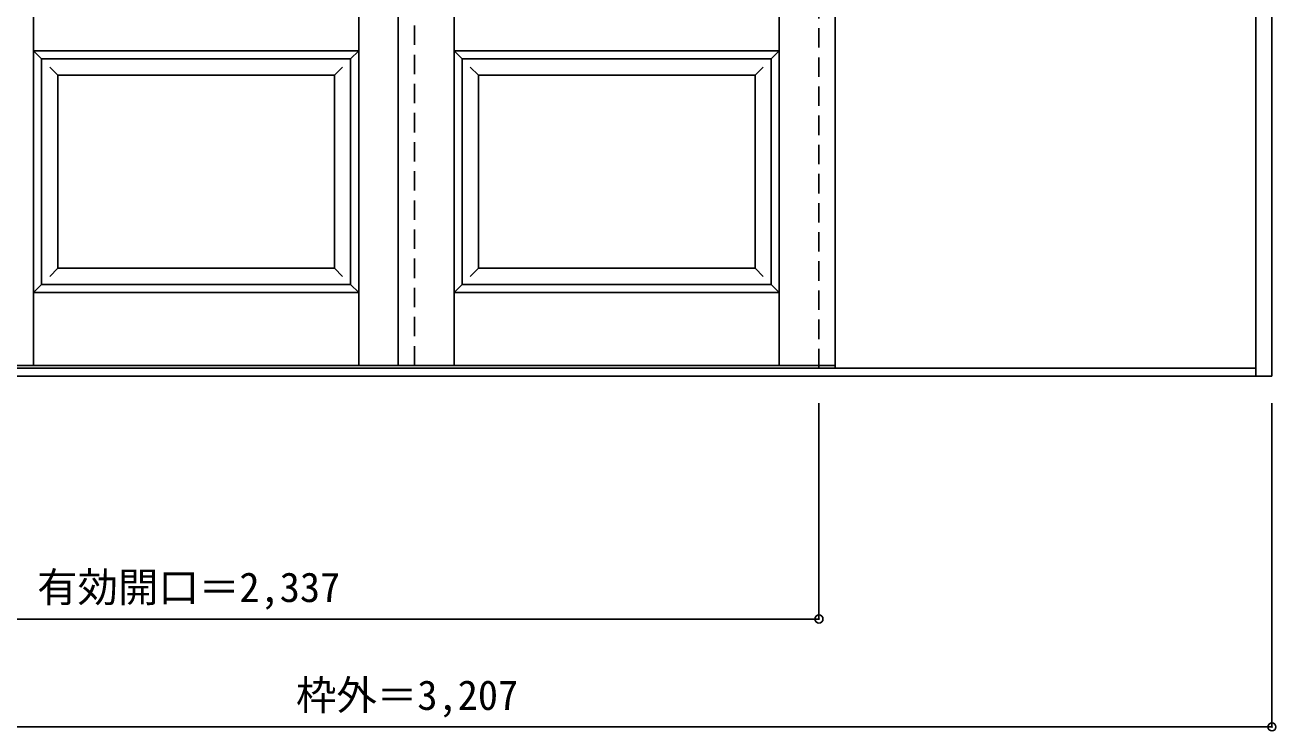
# Model space of a CAD drawing. Units: millimetres, scale not verified. Extents: x -1725 to 2034, y -1840 to 872.
# Drawn here: x -285 to 2034, y -1840 to -531 of the extents above; entities that cross this region are included whole.
import ezdxf
from ezdxf.enums import TextEntityAlignment as Align

# ---------------------------------------------------------------- set-up
doc = ezdxf.new("R2010")
doc.units = ezdxf.units.MM
doc.header["$LTSCALE"] = 30
doc.header["$PDMODE"] = 32
doc.header["$PDSIZE"] = 15
doc.linetypes.add('DASHED1', pattern=[1.8, 1.2, -0.6])
doc.layers.add('0-0', color=4, linetype='DASHED1')
doc.layers.add('0-1_寸法', color=7, linetype='Continuous')
doc.styles.add('ＭＳ ゴシック', font='')
doc.styles.get('ＭＳ ゴシック').set_extended_font_data('MS Gothic')

msp = doc.modelspace()

# ---------------------------------------------------------------- linework, layer by layer
at = {"layer": '0-0', "color": 3, "linetype": 'Continuous'}
for p, q in [((1996.91, -1182.45), (1996.91, 864.55)), ((2026.91, 864.55), (2026.91, -1182.45)), ((406.91, 820.55), (406.91, -1162.45)), ((1216.91, 820.55), (1216.91, -1162.45)), ((318.41, -1012.45), (318.41, -594.45)), ((1098.41, -1012.45), (1098.41, -594.45)), ((-254.59, -1012.45), (318.41, -1012.45)), ((525.41, -1012.45), (1098.41, -1012.45)), ((2026.91, -1182.45), (-1180.09, -1182.45)), ((-1150.09, -1162.45), (1216.91, -1162.45)), ((1996.91, -1167.45), (-1150.09, -1167.45))]:
    msp.add_line(p, q, dxfattribs=at)
at = {"layer": '0-0', "color": 7, "linetype": 'Continuous'}
for p, q in [((-269.59, -1162.45), (-269.59, 820.55)), ((333.41, -1162.45), (333.41, 820.55)), ((510.41, -1162.45), (510.41, 820.55)), ((1113.41, -1162.45), (1113.41, 820.55)), ((-269.59, -579.45), (333.41, -579.45)), ((-269.59, -579.45), (-254.59, -594.45)), ((333.41, -579.45), (318.41, -594.45)), ((510.41, -579.45), (1113.41, -579.45)), ((510.41, -579.45), (525.41, -594.45)), ((1113.41, -579.45), (1098.41, -594.45)), ((-239.59, -609.45), (-224.59, -624.45)), ((-224.59, -624.45), (288.41, -624.45)), ((-224.59, -982.45), (-224.59, -624.45)), ((303.41, -609.45), (288.41, -624.45)), ((540.41, -609.45), (555.41, -624.45)), ((555.41, -624.45), (1068.41, -624.45)), ((555.41, -982.45), (555.41, -624.45)), ((1083.41, -609.45), (1068.41, -624.45)), ((-224.59, -982.45), (-239.59, -997.45)), ((288.41, -982.45), (303.41, -997.45)), ((555.41, -982.45), (540.41, -997.45)), ((1068.41, -982.45), (1083.41, -997.45)), ((-254.59, -1012.45), (-269.59, -1027.45)), ((318.41, -1012.45), (333.41, -1027.45)), ((525.41, -1012.45), (510.41, -1027.45)), ((1098.41, -1012.45), (1113.41, -1027.45)), ((-269.59, -1027.45), (333.41, -1027.45)), ((510.41, -1027.45), (1113.41, -1027.45))]:
    msp.add_line(p, q, dxfattribs=at)
at = {"layer": '0-0'}
for p, q in [((436.91, -1162.45), (436.91, 820.55)), ((1186.91, -1167.45), (1186.91, 828.55)), ((1216.91, -1167.45), (1216.91, 828.55))]:
    msp.add_line(p, q, dxfattribs=at)
at = {"layer": '0-0', "color": 3, "linetype": 'Continuous'}
for points in [[(-254.59, -1012.45), (-254.59, -594.45), (318.41, -594.45)], [(525.41, -1012.45), (525.41, -594.45), (1098.41, -594.45)]]:
    msp.add_lwpolyline(points, dxfattribs=at)
at = {"layer": '0-0', "color": 7, "linetype": 'Continuous'}
for points in [[(-224.59, -982.45), (288.41, -982.45), (288.41, -624.45)], [(555.41, -982.45), (1068.41, -982.45), (1068.41, -624.45)]]:
    msp.add_lwpolyline(points, dxfattribs=at)
at = {"layer": '0-1_寸法', "color": 4}
for p, q in [((1186.91, -1632.45), (1186.91, -1232.45)), ((2026.91, -1832.45), (2026.91, -1232.45)), ((-1150.09, -1632.45), (1186.91, -1632.45)), ((-1180.09, -1832.45), (2026.91, -1832.45))]:
    msp.add_line(p, q, dxfattribs=at)
at = {"layer": '0-1_寸法'}
for p in [(1186.91, -1632.45), (2026.91, -1832.45)]:
    msp.add_point(p, dxfattribs=at)

# ---------------------------------------------------------------- texts
at = {"layer": '0-1_寸法', "style": 'ＭＳ ゴシック'}
for s, p in [('有効開口＝2,337', (-262.84, -1617.45)), ('枠外＝3,207', (217.16, -1817.45))]:
    msp.add_text(s, height=54.99, dxfattribs=at).set_placement(p, align=Align.BOTTOM_LEFT)

doc.saveas('drawing.dxf')
